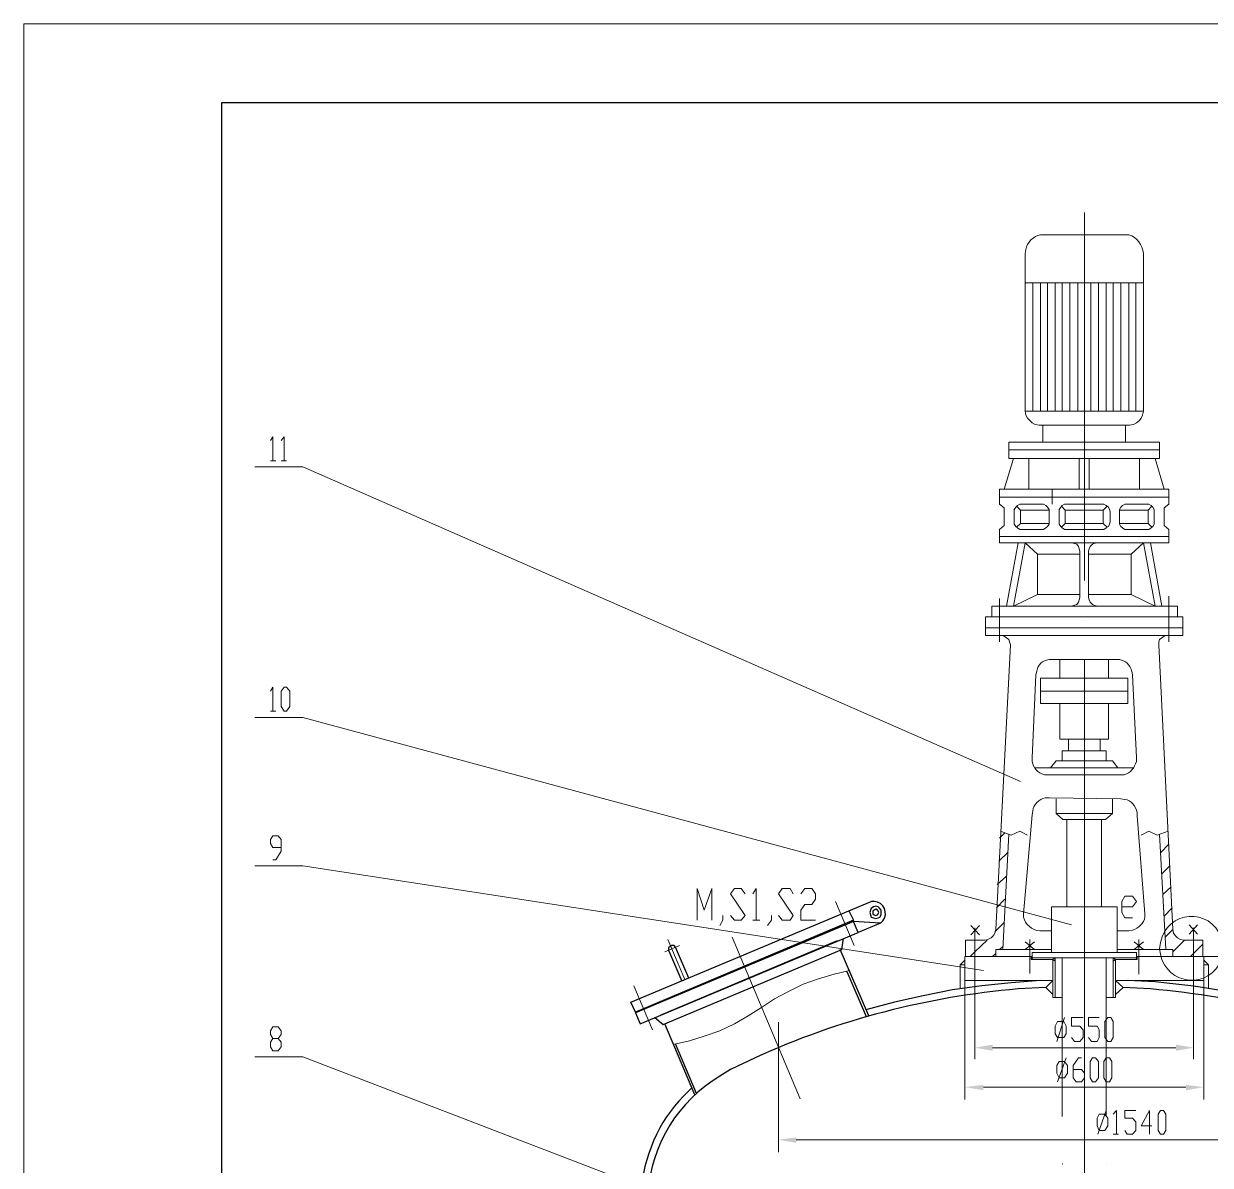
# Model space of a CAD drawing. Header units: millimetres. Extents: x 1435 to 2259, y 1083 to 2249.
# Drawn here: x 1435.3 to 1711.6, y 1983.4 to 2249.1 of the extents above; entities that cross this region are included whole.
import ezdxf

# ---------------------------------------------------------------- set-up
doc = ezdxf.new("R2010")
doc.units = ezdxf.units.MM
doc.layers.add('1', color=7, linetype='Continuous')

msp = doc.modelspace()

# ---------------------------------------------------------------- hatches: boundary and pattern name
h = msp.add_hatch(color=0)
h.dxf.hatch_style = 2
h.paths.add_polyline_path([(1660.89, 2011.46), (1660.89, 2010.02), (1656.75, 2010.74)])
h = msp.add_hatch(color=0)
h.dxf.hatch_style = 2
h.paths.add_polyline_path([(1703.55, 2011.46), (1703.55, 2010.02), (1707.69, 2010.74)])
h = msp.add_hatch(color=0)
h.dxf.hatch_style = 2
h.paths.add_polyline_path([(1658.73, 2002.1), (1658.73, 2000.84), (1654.41, 2001.56)])
h = msp.add_hatch(color=0)
h.dxf.hatch_style = 2
h.paths.add_polyline_path([(1705.89, 2002.1), (1705.89, 2000.84), (1710.03, 2001.56)])
h = msp.add_hatch(color=0)
h.dxf.hatch_style = 2
h.paths.add_polyline_path([(1615.17, 1989.86), (1615.17, 1988.6), (1611.03, 1989.32)])

# ---------------------------------------------------------------- linework, layer by layer
at = {"layer": '1', "color": 0, "lineweight": 9}
for points in [[(2259.21, 1082.84), (1435.35, 1082.84), (1435.35, 2249.06), (2259.21, 2249.06), (2259.21, 1082.84)], [(1682.31, 2205.14), (1682.31, 2119.46)], [(1672.95, 2199.92), (1691.49, 2199.92)], [(1682.31, 2188.76), (1668.45, 2188.76), (1668.45, 2195.6)], [(1668.45, 2188.76), (1668.45, 2158.88)], [(1670.25, 2188.76), (1670.25, 2158.88)], [(1672.05, 2188.76), (1672.05, 2158.88)], [(1673.67, 2188.76), (1673.67, 2158.88)], [(1675.47, 2188.76), (1675.47, 2158.88)], [(1677.09, 2188.76), (1677.09, 2158.88)], [(1678.89, 2188.76), (1678.89, 2158.88)], [(1680.69, 2188.76), (1680.69, 2158.88)], [(1682.31, 2188.76), (1695.99, 2188.76)], [(1683.75, 2188.76), (1683.75, 2158.88)], [(1685.55, 2188.76), (1685.55, 2158.88)], [(1687.35, 2188.76), (1687.35, 2158.88)], [(1688.97, 2188.76), (1688.97, 2158.88)], [(1690.77, 2188.76), (1690.77, 2158.88)], [(1692.57, 2188.76), (1692.57, 2158.88)], [(1694.19, 2188.76), (1694.19, 2158.88)], [(1695.99, 2188.76), (1695.99, 2158.88)], [(1668.45, 2158.88), (1695.99, 2158.88)], [(1668.45, 2158.88), (1668.63, 2157.98), (1668.99, 2157.26), (1669.53, 2156.72), (1670.07, 2156.18), (1670.79, 2155.82), (1671.69, 2155.64)], [(1692.75, 2155.64), (1693.65, 2155.82), (1694.37, 2156.18), (1695.09, 2156.72), (1695.45, 2157.26), (1695.81, 2157.98), (1695.99, 2158.88)], [(1692.75, 2155.64), (1671.69, 2155.64)], [(1672.59, 2155.64), (1672.59, 2151.68)], [(1691.85, 2155.64), (1691.85, 2151.68)], [(1492.77, 2152.04), (1493.31, 2152.94), (1493.31, 2147.36)], [(1495.29, 2152.04), (1496.01, 2152.94), (1496.01, 2147.36)], [(1699.77, 2151.68), (1664.67, 2151.68)], [(1664.67, 2151.68), (1664.67, 2147.9)], [(1699.77, 2151.68), (1699.77, 2147.9)], [(1699.77, 2149.88), (1664.67, 2149.88)], [(1492.77, 2147.36), (1494.03, 2147.36)], [(1495.29, 2147.36), (1496.55, 2147.36)], [(1665.75, 2147.9), (1663.59, 2140.7)], [(1699.77, 2147.9), (1664.67, 2147.9)], [(1669.35, 2147.9), (1669.35, 2140.7)], [(1681.05, 2147.9), (1681.05, 2140.7)], [(1683.39, 2147.9), (1683.39, 2140.7)], [(1695.09, 2147.9), (1695.09, 2140.7)], [(1698.69, 2147.9), (1700.85, 2140.7)], [(1500.33, 2145.92), (1489.17, 2145.92)], [(1667.37, 2072.66), (1500.33, 2145.92)], [(1701.93, 2140.7), (1662.51, 2140.7)], [(1662.51, 2140.7), (1662.51, 2137.28)], [(1674.75, 2140.7), (1674.75, 2137.28)], [(1701.93, 2140.7), (1701.93, 2137.28)], [(1701.93, 2138.9), (1662.51, 2138.9)], [(1662.51, 2137.28), (1663.59, 2136.38)], [(1663.59, 2136.38), (1663.59, 2132.24)], [(1667.73, 2137.28), (1667.19, 2137.28), (1666.65, 2136.92), (1666.29, 2136.56), (1665.93, 2136.02), (1665.93, 2135.48)], [(1665.93, 2135.48), (1665.93, 2133.14)], [(1667.37, 2135.84), (1666.47, 2136.74)], [(1667.37, 2135.84), (1674.03, 2135.84)], [(1667.37, 2135.84), (1667.37, 2132.78)], [(1667.73, 2137.28), (1672.23, 2137.28)], [(1674.03, 2135.48), (1674.03, 2136.02), (1673.67, 2136.56), (1673.31, 2136.92), (1672.77, 2137.28), (1672.23, 2137.28)], [(1674.03, 2135.48), (1674.03, 2133.14)], [(1678.17, 2137.28), (1677.63, 2137.28), (1677.09, 2136.92), (1676.73, 2136.56), (1676.37, 2136.02), (1676.37, 2135.48)], [(1676.37, 2135.48), (1676.37, 2133.14)], [(1686.63, 2135.84), (1677.81, 2135.84), (1676.91, 2136.74)], [(1677.81, 2135.84), (1677.81, 2132.78)], [(1686.27, 2137.28), (1678.17, 2137.28)], [(1688.25, 2135.48), (1688.07, 2136.02), (1687.89, 2136.56), (1687.35, 2136.92), (1686.81, 2137.28), (1686.27, 2137.28)], [(1686.63, 2135.84), (1687.53, 2136.74)], [(1686.63, 2135.84), (1686.63, 2132.78)], [(1688.25, 2135.48), (1688.25, 2133.14)], [(1692.21, 2137.28), (1691.67, 2137.28), (1691.13, 2136.92), (1690.77, 2136.56), (1690.41, 2136.02), (1690.41, 2135.48), (1690.41, 2133.14)], [(1697.07, 2135.84), (1690.41, 2135.84)], [(1696.71, 2137.28), (1692.21, 2137.28)], [(1698.51, 2135.48), (1698.51, 2136.02), (1698.15, 2136.56), (1697.79, 2136.92), (1697.25, 2137.28), (1696.71, 2137.28)], [(1697.07, 2135.84), (1697.97, 2136.74)], [(1697.07, 2135.84), (1697.07, 2132.78)], [(1698.51, 2135.48), (1698.51, 2133.14)], [(1701.93, 2137.28), (1700.85, 2136.38)], [(1700.85, 2136.38), (1700.85, 2132.24)], [(1665.93, 2133.14), (1665.93, 2132.6), (1666.29, 2132.06), (1666.65, 2131.7), (1667.19, 2131.34), (1667.73, 2131.34)], [(1674.03, 2132.78), (1667.37, 2132.78), (1666.47, 2131.88)], [(1672.23, 2131.34), (1672.77, 2131.34), (1673.31, 2131.7), (1673.67, 2132.06), (1674.03, 2132.6), (1674.03, 2133.14)], [(1676.37, 2133.14), (1676.37, 2132.6), (1676.73, 2132.06), (1677.09, 2131.7), (1677.63, 2131.34), (1678.17, 2131.34)], [(1686.63, 2132.78), (1677.81, 2132.78), (1676.91, 2131.88)], [(1686.27, 2131.34), (1686.81, 2131.34), (1687.35, 2131.7), (1687.89, 2132.06), (1688.07, 2132.6), (1688.25, 2133.14)], [(1686.63, 2132.78), (1687.53, 2131.88)], [(1690.41, 2133.14), (1690.41, 2132.6), (1690.77, 2132.06), (1691.13, 2131.7), (1691.67, 2131.34), (1692.21, 2131.34)], [(1690.41, 2132.78), (1697.07, 2132.78), (1697.97, 2131.88)], [(1696.71, 2131.34), (1697.25, 2131.34), (1697.79, 2131.7), (1698.15, 2132.06), (1698.51, 2132.6), (1698.51, 2133.14)], [(1662.51, 2131.34), (1663.59, 2132.24)], [(1662.51, 2131.34), (1662.51, 2128.28)], [(1701.93, 2129.72), (1662.51, 2129.72)], [(1667.73, 2131.34), (1672.23, 2131.34)], [(1686.27, 2131.34), (1678.17, 2131.34)], [(1696.71, 2131.34), (1692.21, 2131.34)], [(1700.85, 2132.24), (1701.93, 2131.34), (1701.93, 2128.28)], [(1701.93, 2128.28), (1662.51, 2128.28)], [(1664.13, 2113.52), (1666.83, 2128.28)], [(1665.75, 2113.52), (1668.45, 2128.28)], [(1671.33, 2125.58), (1668.45, 2128.28)], [(1681.23, 2126.3), (1681.05, 2126.84), (1680.87, 2127.38), (1680.51, 2127.92), (1679.97, 2128.1), (1679.25, 2128.28)], [(1685.19, 2128.28), (1684.47, 2128.1), (1684.11, 2127.92), (1683.57, 2127.38), (1683.39, 2126.84), (1683.21, 2126.3)], [(1693.11, 2125.58), (1695.99, 2128.28)], [(1698.69, 2113.52), (1695.99, 2128.28)], [(1700.31, 2113.52), (1697.61, 2128.28)], [(1671.33, 2125.58), (1671.33, 2116.22)], [(1681.23, 2125.58), (1671.33, 2125.58)], [(1681.23, 2126.3), (1681.23, 2115.5)], [(1683.21, 2126.3), (1683.21, 2115.5)], [(1683.21, 2125.58), (1693.11, 2125.58)], [(1693.11, 2125.58), (1693.11, 2116.22)], [(1671.33, 2116.22), (1665.75, 2113.52)], [(1681.23, 2116.22), (1671.33, 2116.22)], [(1683.21, 2116.22), (1693.11, 2116.22)], [(1693.11, 2116.22), (1698.69, 2113.52)], [(1701.93, 2105.24), (1701.93, 2115.86)], [(1703.91, 2113.52), (1660.71, 2113.52)], [(1660.71, 2113.52), (1660.71, 2111)], [(1662.51, 2105.24), (1662.51, 2115.32)], [(1679.25, 2113.52), (1679.97, 2113.7), (1680.51, 2113.88), (1680.87, 2114.42), (1681.05, 2114.96), (1681.23, 2115.5)], [(1683.21, 2115.5), (1683.39, 2114.96), (1683.57, 2114.42), (1684.11, 2113.88), (1684.47, 2113.7), (1685.19, 2113.52)], [(1703.91, 2113.52), (1703.91, 2111)], [(1659.27, 2111), (1705.17, 2111)], [(1659.27, 2111), (1659.27, 2106.68)], [(1703.91, 2111), (1660.71, 2111)], [(1682.31, 2110.28), (1682.31, 2110.28)], [(1705.17, 2111), (1705.17, 2106.68)], [(1659.27, 2108.48), (1705.17, 2108.48)], [(1659.27, 2106.68), (1705.17, 2106.68)], [(1665.03, 2104.52), (1664.85, 2105.24), (1664.67, 2105.78), (1664.13, 2106.14), (1663.59, 2106.5), (1663.05, 2106.68)], [(1701.39, 2106.68), (1700.85, 2106.5), (1700.31, 2106.14), (1699.77, 2105.78), (1699.59, 2105.24), (1699.59, 2104.52)], [(1665.03, 2104.52), (1661.61, 2038.28)], [(1699.59, 2104.52), (1702.83, 2038.28)], [(1674.75, 2101.1), (1689.69, 2101.1)], [(1676.55, 2101.1), (1676.55, 2096.78)], [(1682.31, 2100.92), (1682.31, 1952.96)], [(1687.89, 2101.1), (1687.89, 2096.78)], [(1670.97, 2097.5), (1670.07, 2078.24)], [(1672.05, 2096.78), (1692.39, 2096.78)], [(1692.39, 2090.84), (1672.05, 2090.84), (1672.05, 2096.78)], [(1692.39, 2096.78), (1692.39, 2090.84)], [(1693.47, 2097.5), (1694.37, 2078.24)], [(1492.77, 2093.72), (1493.31, 2094.62), (1493.31, 2089.04)], [(1496.01, 2089.04), (1495.29, 2090.12), (1495.29, 2093.72), (1496.01, 2094.62), (1496.55, 2094.62), (1497.27, 2093.72), (1497.27, 2090.12), (1496.55, 2089.04), (1496.01, 2089.04)], [(1672.05, 2093.72), (1692.39, 2093.72)], [(1492.77, 2089.04), (1494.03, 2089.04)], [(1676.55, 2090.84), (1676.55, 2082.56)], [(1687.89, 2090.84), (1687.89, 2082.56)], [(1500.33, 2087.6), (1489.17, 2087.6)], [(1679.25, 2039.36), (1500.33, 2087.6)], [(1676.55, 2082.56), (1687.89, 2082.56)], [(1678.53, 2082.56), (1678.53, 2079.86)], [(1685.91, 2082.56), (1685.91, 2079.86)], [(1675.65, 2077.52), (1674.39, 2075.9)], [(1675.65, 2077.52), (1688.79, 2077.52)], [(1677.09, 2079.86), (1687.35, 2079.86)], [(1677.09, 2079.86), (1677.09, 2077.52)], [(1687.35, 2079.86), (1687.35, 2077.52)], [(1688.79, 2077.52), (1690.05, 2075.9)], [(1670.79, 2075.9), (1693.65, 2075.9)], [(1673.85, 2074.28), (1690.59, 2074.28)], [(1674.03, 2068.88), (1690.77, 2068.7)], [(1677.27, 2063.84), (1675.65, 2065.28), (1675.65, 2068.7)], [(1687.17, 2063.84), (1688.79, 2065.28), (1688.79, 2068.7)], [(1670.07, 2064.92), (1668.09, 2041.88)], [(1675.65, 2065.28), (1688.79, 2065.28)], [(1677.27, 2063.84), (1687.17, 2063.84)], [(1678.17, 2063.84), (1678.17, 2049.8)], [(1678.17, 2063.66), (1678.17, 2043.5)], [(1686.27, 2063.84), (1686.27, 2049.8)], [(1686.27, 2063.66), (1686.27, 2043.5)], [(1694.55, 2064.74), (1696.35, 2041.88)], [(1662.51, 2059.52), (1663.77, 2060.78)], [(1665.21, 2060.24), (1662.69, 2061.14)], [(1665.21, 2060.24), (1667.19, 2061.14), (1668.99, 2060.24)], [(1695.45, 2060.24), (1697.25, 2061.14), (1699.23, 2060.24)], [(1699.23, 2060.24), (1701.75, 2061.14)], [(1493.31, 2054.48), (1494.03, 2054.48), (1495.29, 2056.46), (1495.29, 2059.16), (1494.57, 2060.06), (1493.31, 2060.06), (1492.77, 2059.16), (1492.77, 2058.26), (1493.31, 2057.36), (1495.29, 2057.36)], [(1664.67, 2060.42), (1663.23, 2033.6)], [(1699.77, 2060.42), (1701.21, 2033.6)], [(1699.95, 2056.1), (1701.93, 2058.08)], [(1662.33, 2054.12), (1664.49, 2056.28)], [(1500.33, 2053.04), (1489.17, 2053.04)], [(1658.73, 2028.74), (1500.33, 2053.04)], [(1700.31, 2051.24), (1702.11, 2053.04)], [(1661.97, 2048.72), (1664.13, 2050.7)], [(1592.13, 2040.44), (1592.13, 2047.82), (1593.75, 2042.78), (1595.55, 2047.82), (1595.55, 2040.44)], [(1599.87, 2041.52), (1600.77, 2040.44), (1602.39, 2040.44), (1603.29, 2041.52), (1599.87, 2046.56), (1600.77, 2047.82), (1602.39, 2047.82), (1603.29, 2046.56)], [(1605.09, 2046.56), (1605.81, 2047.82), (1605.81, 2040.44)], [(1611.03, 2041.52), (1611.93, 2040.44), (1613.73, 2040.44), (1614.45, 2041.52), (1611.03, 2046.56), (1611.93, 2047.82), (1613.73, 2047.82), (1614.45, 2046.56)], [(1616.25, 2046.56), (1617.15, 2047.82), (1618.77, 2047.82), (1619.67, 2046.56), (1619.67, 2045.3), (1618.77, 2044.04), (1617.15, 2044.04), (1616.25, 2042.78), (1616.25, 2040.44), (1619.67, 2040.44)], [(1700.49, 2046.38), (1702.47, 2048.18)], [(1628.67, 2034.5), (1624.35, 2044.76)], [(1661.79, 2043.32), (1663.77, 2045.3)], [(1690.95, 2043.5), (1693.47, 2043.5), (1694.37, 2044.76), (1693.47, 2046.02), (1691.67, 2046.02), (1690.95, 2044.76), (1690.95, 2042.24), (1691.67, 2040.98), (1693.47, 2040.98)], [(1598.07, 2041.52), (1598.07, 2040.44), (1597.35, 2039.18)], [(1609.41, 2041.52), (1609.41, 2040.44), (1608.51, 2039.18)], [(1674.57, 2043.5), (1689.87, 2043.5)], [(1674.57, 2043.5), (1674.57, 2032.88)], [(1689.87, 2043.5), (1689.87, 2032.88)], [(1700.85, 2041.34), (1702.65, 2043.32)], [(1605.09, 2040.44), (1606.71, 2040.44)], [(1657.83, 2037.02), (1655.85, 2039.18)], [(1655.85, 2037.02), (1657.83, 2039.18)], [(1656.75, 2038.64), (1656.75, 2025.68)], [(1661.43, 2037.74), (1663.59, 2039.9)], [(1706.61, 2037.2), (1708.59, 2039.36)], [(1708.59, 2037.2), (1706.61, 2039.36)], [(1707.69, 2038.64), (1707.69, 2025.68)], [(1589.25, 2026.58), (1585.29, 2035.94)], [(1616.07, 1998.86), (1600.23, 2036.48)], [(1659.09, 2035.76), (1654.59, 2035.76)], [(1654.59, 2035.76), (1654.59, 2031.98)], [(1656.75, 2033.06), (1659.63, 2035.76)], [(1659.09, 2035.76), (1659.81, 2035.94), (1660.53, 2036.3), (1661.07, 2036.84), (1661.43, 2037.38), (1661.61, 2038.28)], [(1669.53, 2035.94), (1669.53, 2028.02)], [(1689.87, 2037.92), (1692.57, 2037.92)], [(1694.91, 2035.94), (1694.91, 2027.84)], [(1701.03, 2036.48), (1702.83, 2038.28)], [(1702.83, 2038.28), (1703.01, 2037.38), (1703.37, 2036.84), (1703.91, 2036.3), (1704.63, 2035.94), (1705.35, 2035.76)], [(1702.83, 2033.06), (1705.53, 2035.76)], [(1709.85, 2031.98), (1709.85, 2035.76), (1705.35, 2035.76)], [(1587.99, 2034.5), (1584.57, 2033.06)], [(1655.67, 2031.98), (1656.75, 2033.06)], [(1661.61, 2033.6), (1674.57, 2033.6)], [(1661.61, 2033.6), (1661.61, 2031.98)], [(1662.51, 2033.6), (1663.23, 2034.32)], [(1668.45, 2035.4), (1670.61, 2033.6)], [(1670.61, 2035.4), (1668.45, 2033.6)], [(1702.83, 2033.6), (1689.87, 2033.6)], [(1693.83, 2035.4), (1695.99, 2033.6)], [(1695.99, 2035.4), (1693.83, 2033.6)], [(1702.83, 2033.6), (1702.83, 2031.98)], [(1706.97, 2031.98), (1709.85, 2034.86)], [(1653.33, 2030), (1654.41, 2031.08)], [(1654.41, 2031.98), (1654.41, 2026.4), (1674.93, 2026.4)], [(1654.41, 2031.98), (1670.07, 2031.98)], [(1654.41, 2030.18), (1654.41, 2024.6)], [(1654.59, 2031.98), (1670.07, 2031.98)], [(1660.89, 2031.98), (1661.61, 2032.7)], [(1669.89, 2031.98), (1669.89, 2031.26)], [(1669.89, 2031.62), (1694.55, 2031.62)], [(1669.89, 2031.26), (1670.25, 2031.62)], [(1669.89, 2031.26), (1674.93, 2031.26)], [(1670.07, 2032.88), (1670.07, 2031.62)], [(1682.31, 2032.88), (1670.07, 2032.88)], [(1675.47, 2031.62), (1674.93, 2031.26), (1675.47, 2030.9)], [(1674.93, 2031.26), (1674.93, 2022.44)], [(1675.47, 2031.62), (1675.47, 2022.44)], [(1677.09, 2031.62), (1677.09, 1994.72)], [(1682.31, 2032.88), (1694.37, 2032.88)], [(1687.35, 2031.62), (1687.35, 1994.72)], [(1688.97, 2031.62), (1689.51, 2031.26), (1688.97, 2030.9)], [(1688.97, 2031.62), (1688.97, 2022.44)], [(1689.51, 2031.26), (1694.55, 2031.26)], [(1689.51, 2031.26), (1689.51, 2022.44)], [(1694.55, 2031.26), (1694.19, 2031.62)], [(1694.37, 2032.88), (1694.37, 2031.62)], [(1710.03, 2031.98), (1694.37, 2031.98), (1709.85, 2031.98)], [(1694.55, 2031.98), (1694.55, 2031.26)], [(1710.03, 2031.98), (1710.03, 2026.4)], [(1710.03, 2031.98), (1850.97, 2031.98)], [(1710.03, 2031.08), (1711.11, 2030), (1710.03, 2030)], [(1710.03, 2030.18), (1710.03, 2024.6)], [(1627.59, 2028.74), (1623.99, 2027.84), (1620.39, 2026.76), (1616.79, 2025.5), (1613.55, 2023.88), (1610.13, 2022.08), (1607.07, 2020.1)], [(1653.33, 2024.42), (1653.33, 2030), (1654.41, 2030)], [(1711.11, 2030), (1711.11, 2024.42)], [(1581.69, 2014.88), (1577.37, 2025.14)], [(1656.75, 2025.68), (1656.75, 2008.04)], [(1674.93, 2023.16), (1673.31, 2024.78), (1674.93, 2026.4)], [(1689.51, 2026.4), (1691.31, 2024.78), (1689.51, 2023.16)], [(1689.51, 2026.4), (1710.03, 2026.4)], [(1707.69, 2025.68), (1707.69, 2008.04)], [(1710.03, 2026.4), (1710.03, 1998.68)], [(1654.41, 2024.6), (1654.41, 1998.68)], [(1674.93, 2022.44), (1677.09, 2022.44)], [(1687.35, 2022.44), (1689.51, 2022.44)], [(1586.55, 2011.46), (1590.33, 2012.36), (1593.75, 2013.44), (1597.35, 2014.7), (1600.77, 2016.32), (1604.01, 2018.12), (1607.07, 2020.1)], [(1611.03, 2016.68), (1611.03, 1993.82)], [(1676.01, 2013.08), (1675.47, 2013.98), (1675.47, 2015.78), (1676.01, 2016.86), (1677.45, 2016.86), (1677.99, 2015.78), (1677.99, 2013.98), (1677.45, 2013.08), (1676.01, 2013.08)], [(1675.83, 2012.18), (1677.63, 2017.76)], [(1679.25, 2013.08), (1679.97, 2012.18), (1681.23, 2012.18), (1681.95, 2013.08), (1681.95, 2014.88), (1681.23, 2015.78), (1679.25, 2015.78), (1679.25, 2017.76), (1681.95, 2017.76)], [(1683.21, 2013.08), (1683.93, 2012.18), (1685.19, 2012.18), (1685.73, 2013.08), (1685.73, 2014.88), (1685.19, 2015.78), (1683.21, 2015.78), (1683.21, 2017.76), (1685.73, 2017.76)], [(1687.71, 2012.18), (1686.99, 2013.08), (1686.99, 2016.86), (1687.71, 2017.76), (1688.43, 2017.76), (1688.97, 2016.86), (1688.97, 2013.08), (1688.43, 2012.18), (1687.71, 2012.18)], [(1493.31, 2010.02), (1492.77, 2010.92), (1492.77, 2012), (1493.31, 2012.9), (1494.57, 2012.9), (1495.29, 2013.8), (1495.29, 2014.7), (1494.57, 2015.6), (1493.31, 2015.6), (1492.77, 2014.7), (1492.77, 2013.8), (1493.31, 2012.9)], [(1494.57, 2012.9), (1495.29, 2012), (1495.29, 2010.92), (1494.57, 2010.02), (1493.31, 2010.02)], [(1500.33, 2008.58), (1489.17, 2008.58)], [(1674.75, 1941.62), (1500.33, 2008.58)], [(1660.89, 2010.74), (1703.55, 2010.74)], [(1676.01, 2002.82), (1677.99, 2008.4)], [(1679.61, 2005.7), (1681.59, 2005.7), (1682.31, 2004.8), (1682.31, 2003.72), (1681.59, 2002.82), (1680.33, 2002.82), (1679.61, 2003.72), (1679.61, 2006.6), (1680.87, 2008.4), (1681.59, 2008.4)], [(1684.11, 2002.82), (1683.57, 2003.72), (1683.57, 2007.5), (1684.11, 2008.4), (1684.83, 2008.4), (1685.55, 2007.5), (1685.55, 2003.72), (1684.83, 2002.82), (1684.11, 2002.82)], [(1687.35, 2002.82), (1686.81, 2003.72), (1686.81, 2007.5), (1687.35, 2008.4), (1688.07, 2008.4), (1688.61, 2007.5), (1688.61, 2003.72), (1688.07, 2002.82), (1687.35, 2002.82)], [(1676.37, 2003.72), (1675.83, 2004.8), (1675.83, 2006.6), (1676.37, 2007.5), (1677.63, 2007.5), (1678.35, 2006.6), (1678.35, 2004.8), (1677.63, 2003.72), (1676.37, 2003.72)], [(1658.73, 2001.56), (1705.89, 2001.56)], [(1611.03, 1998.32), (1611.03, 1986.44)], [(1685.73, 1991.48), (1685.19, 1992.56), (1685.19, 1994.36), (1685.73, 1995.26), (1686.99, 1995.26), (1687.71, 1994.36), (1687.71, 1992.56), (1686.99, 1991.48), (1685.73, 1991.48)], [(1685.37, 1990.58), (1687.35, 1996.16)], [(1688.97, 1995.26), (1689.69, 1996.16), (1689.69, 1990.58)], [(1691.67, 1991.48), (1692.21, 1990.58), (1693.47, 1990.58), (1694.19, 1991.48), (1694.19, 1993.46), (1693.47, 1994.36), (1691.67, 1994.36), (1691.67, 1996.16), (1694.19, 1996.16)], [(1697.97, 1992.56), (1695.45, 1992.56), (1697.43, 1996.16), (1697.43, 1990.58)], [(1699.95, 1990.58), (1699.41, 1991.48), (1699.41, 1995.26), (1699.95, 1996.16), (1700.67, 1996.16), (1701.21, 1995.26), (1701.21, 1991.48), (1700.67, 1990.58), (1699.95, 1990.58)], [(1615.17, 1989.32), (1749.27, 1989.32)], [(1677.09, 1989.32), (1677.27, 1989.32)], [(1687.35, 1989.32), (1687.35, 1989.32)], [(1688.97, 1990.58), (1690.23, 1990.58)], [(1677.09, 1983.74), (1677.27, 1983.74)], [(1687.35, 1983.74), (1687.35, 1983.74)]]:
    msp.add_lwpolyline(points, dxfattribs=at)
at = {"layer": '1', "color": 0, "lineweight": 25}
for points in [[(2240.67, 1101.2), (1481.43, 1101.2), (1481.43, 2230.7), (2240.67, 2230.7), (2240.67, 1101.2)], [(1627.41, 2042.6), (1632.63, 2044.76)], [(1577.73, 2019.02), (1576.65, 2021.36), (1627.41, 2042.6), (1628.49, 2040.44)], [(1634.97, 2042.24), (1634.97, 2042.78), (1634.61, 2043.14), (1634.25, 2043.5), (1633.71, 2043.68), (1633.17, 2043.5), (1632.63, 2043.14), (1632.45, 2042.78), (1632.27, 2042.24), (1632.45, 2041.7), (1632.63, 2041.16), (1633.17, 2040.98), (1633.71, 2040.8), (1634.25, 2040.98), (1634.61, 2041.16), (1634.97, 2041.7), (1634.97, 2042.24)], [(1634.43, 2042.24), (1634.25, 2042.6), (1634.07, 2042.78), (1633.71, 2042.96), (1633.35, 2042.78), (1632.99, 2042.6), (1632.99, 2042.24), (1632.99, 2041.88), (1633.35, 2041.7), (1633.71, 2041.52), (1634.07, 2041.7), (1634.25, 2041.88), (1634.43, 2042.24)], [(1628.49, 2040.08), (1628.49, 2040.44), (1577.73, 2019.02), (1577.73, 2018.84)], [(1629.57, 2037.56), (1628.49, 2040.08), (1577.73, 2018.84), (1578.81, 2016.32), (1629.57, 2037.56)], [(1634.79, 2039.72), (1628.49, 2040.08)], [(1634.79, 2039.72), (1629.57, 2037.56)], [(1582.23, 2017.76), (1584.21, 2016.14), (1625.79, 2033.6), (1626.15, 2036.12)], [(1624.71, 2035.58), (1583.67, 2018.3)], [(1590.15, 2026.94), (1587.09, 2034.14), (1586.73, 2034.5), (1586.19, 2034.5), (1585.83, 2034.32), (1585.47, 2033.96), (1585.47, 2033.42), (1588.53, 2026.22)], [(1632.09, 2018.12), (1625.43, 2033.6)], [(1631.55, 2017.94), (1627.05, 2028.38)], [(1672.05, 2026.4), (1665.21, 2025.86), (1658.37, 2025.14), (1651.53, 2024.24), (1644.69, 2022.8), (1638.03, 2021.36), (1631.37, 2019.56)], [(1591.59, 1999.76), (1584.57, 2016.32)], [(1591.95, 2000.12), (1587.09, 2011.64)]]:
    msp.add_lwpolyline(points, dxfattribs=at)
at = {"layer": '1', "color": 0, "lineweight": 9}
for points, knots in [([(1672.95, 2199.92), (1672.95, 2199.92), (1672.05, 2199.92), (1672.05, 2199.92), (1670.43, 2199.74), (1668.81, 2198.12), (1668.63, 2196.5), (1668.63, 2196.5), (1668.45, 2195.6), (1668.45, 2195.6)], [0, 0, 0, 0, 1, 1, 1, 2, 2, 2, 3, 3, 3, 3]), ([(1695.99, 2188.76), (1695.99, 2188.76), (1695.99, 2195.6), (1695.99, 2195.6), (1695.81, 2197.58), (1694.55, 2199.38), (1692.57, 2199.92), (1692.57, 2199.92), (1691.49, 2199.92), (1691.49, 2199.92)], [0, 0, 0, 0, 1, 1, 1, 2, 2, 2, 3, 3, 3, 3]), ([(1674.75, 2101.1), (1674.75, 2101.1), (1674.03, 2101.1), (1674.03, 2101.1), (1672.41, 2100.74), (1671.51, 2100.02), (1671.15, 2098.4), (1671.15, 2098.4), (1670.97, 2097.5), (1670.97, 2097.5)], [0, 0, 0, 0, 1, 1, 1, 2, 2, 2, 3, 3, 3, 3]), ([(1693.47, 2097.5), (1693.47, 2097.5), (1693.29, 2098.4), (1693.29, 2098.4), (1692.75, 2100.02), (1691.85, 2100.74), (1690.41, 2101.1), (1690.41, 2101.1), (1689.69, 2101.1), (1689.69, 2101.1)], [0, 0, 0, 0, 1, 1, 1, 2, 2, 2, 3, 3, 3, 3]), ([(1670.07, 2078.24), (1670.07, 2078.24), (1670.07, 2077.34), (1670.07, 2077.34), (1670.43, 2075.9), (1671.33, 2074.64), (1672.95, 2074.28), (1672.95, 2074.28), (1673.85, 2074.28), (1673.85, 2074.28)], [0, 0, 0, 0, 1, 1, 1, 2, 2, 2, 3, 3, 3, 3]), ([(1690.59, 2074.28), (1690.59, 2074.28), (1691.49, 2074.28), (1691.49, 2074.28), (1693.11, 2074.64), (1693.83, 2075.9), (1694.37, 2077.34), (1694.37, 2077.34), (1694.37, 2078.24), (1694.37, 2078.24)], [0, 0, 0, 0, 1, 1, 1, 2, 2, 2, 3, 3, 3, 3]), ([(1674.03, 2068.88), (1674.03, 2068.88), (1673.13, 2068.88), (1673.13, 2068.88), (1671.69, 2068.52), (1670.43, 2067.44), (1670.25, 2065.82), (1670.25, 2065.82), (1670.07, 2064.92), (1670.07, 2064.92)], [0, 0, 0, 0, 1, 1, 1, 2, 2, 2, 3, 3, 3, 3]), ([(1694.55, 2064.74), (1694.55, 2064.74), (1694.55, 2065.46), (1694.55, 2065.46), (1694.19, 2067.08), (1693.11, 2068.34), (1691.67, 2068.52), (1691.67, 2068.52), (1690.77, 2068.7), (1690.77, 2068.7)], [0, 0, 0, 0, 1, 1, 1, 2, 2, 2, 3, 3, 3, 3]), ([(1668.09, 2041.88), (1668.09, 2041.88), (1668.09, 2041.16), (1668.09, 2041.16), (1668.45, 2039.36), (1670.07, 2038.1), (1671.87, 2037.92), (1671.87, 2037.92), (1674.57, 2037.92), (1674.57, 2037.92)], [0, 0, 0, 0, 1, 1, 1, 2, 2, 2, 3, 3, 3, 3]), ([(1692.57, 2037.92), (1692.57, 2037.92), (1693.47, 2038.1), (1693.47, 2038.1), (1694.73, 2038.46), (1696.17, 2039.72), (1696.35, 2041.16), (1696.35, 2041.16), (1696.35, 2041.88), (1696.35, 2041.88)], [0, 0, 0, 0, 1, 1, 1, 2, 2, 2, 3, 3, 3, 3]), ([(1714.71, 2033.78), (1714.71, 2033.78), (1714.53, 2035.22), (1714.53, 2035.22), (1714.53, 2035.22), (1714.17, 2036.3), (1714.17, 2036.3), (1711.47, 2043.5), (1701.57, 2042.78), (1699.95, 2035.22), (1699.95, 2035.22), (1699.77, 2033.78), (1699.77, 2033.78), (1699.77, 2033.78), (1699.95, 2032.52), (1699.95, 2032.52), (1701.39, 2025.14), (1711.47, 2024.24), (1714.17, 2031.26), (1714.17, 2031.26), (1714.53, 2032.52), (1714.53, 2032.52), (1714.53, 2032.52), (1714.71, 2033.78), (1714.71, 2033.78)], [0, 0, 0, 0, 1, 1, 1, 2, 2, 2, 3, 3, 3, 4, 4, 4, 5, 5, 5, 6, 6, 6, 7, 7, 7, 8, 8, 8, 8])]:
    msp.add_open_spline(points, degree=3, knots=knots, dxfattribs=at)
at = {"layer": '1', "color": 0, "lineweight": 25}
for points in [[(1634.79, 2039.72), (1634.79, 2039.72), (1635.33, 2040.26), (1635.33, 2040.26), (1636.77, 2041.88), (1635.51, 2044.76), (1633.35, 2044.76), (1633.35, 2044.76), (1632.63, 2044.76), (1632.63, 2044.76)], [(1673.31, 2024.78), (1673.31, 2024.78), (1666.83, 2024.42), (1666.83, 2024.42), (1645.77, 2022.62), (1624.89, 2017.22), (1605.63, 2008.4), (1605.63, 2008.4), (1599.87, 2005.7), (1599.87, 2005.7)], [(1764.57, 2005.7), (1764.57, 2005.7), (1758.81, 2008.4), (1758.81, 2008.4), (1739.55, 2017.22), (1718.67, 2022.62), (1697.61, 2024.42), (1697.61, 2024.42), (1691.31, 2024.78), (1691.31, 2024.78)], [(1748.37, 2014.52), (1748.37, 2014.52), (1742.43, 2016.68), (1742.43, 2016.68), (1728.39, 2021.54), (1713.45, 2024.78), (1698.69, 2026.04), (1698.69, 2026.04), (1692.39, 2026.4), (1692.39, 2026.4)], [(1599.87, 2005.7), (1599.87, 2005.7), (1597.35, 2004.08), (1597.35, 2004.08), (1587.63, 1998.32), (1581.69, 1988.42), (1580.61, 1977.26), (1580.61, 1977.26), (1580.43, 1974.2), (1580.43, 1974.2)], [(1590.87, 2001.38), (1590.87, 2001.38), (1588.89, 1999.4), (1588.89, 1999.4), (1583.13, 1993.64), (1579.53, 1985.18), (1578.99, 1976.9), (1578.99, 1976.9), (1578.81, 1974.2), (1578.81, 1974.2)]]:
    msp.add_open_spline(points, degree=3, knots=[0, 0, 0, 0, 1, 1, 1, 2, 2, 2, 3, 3, 3, 3], dxfattribs=at)

doc.saveas('drawing.dxf')
